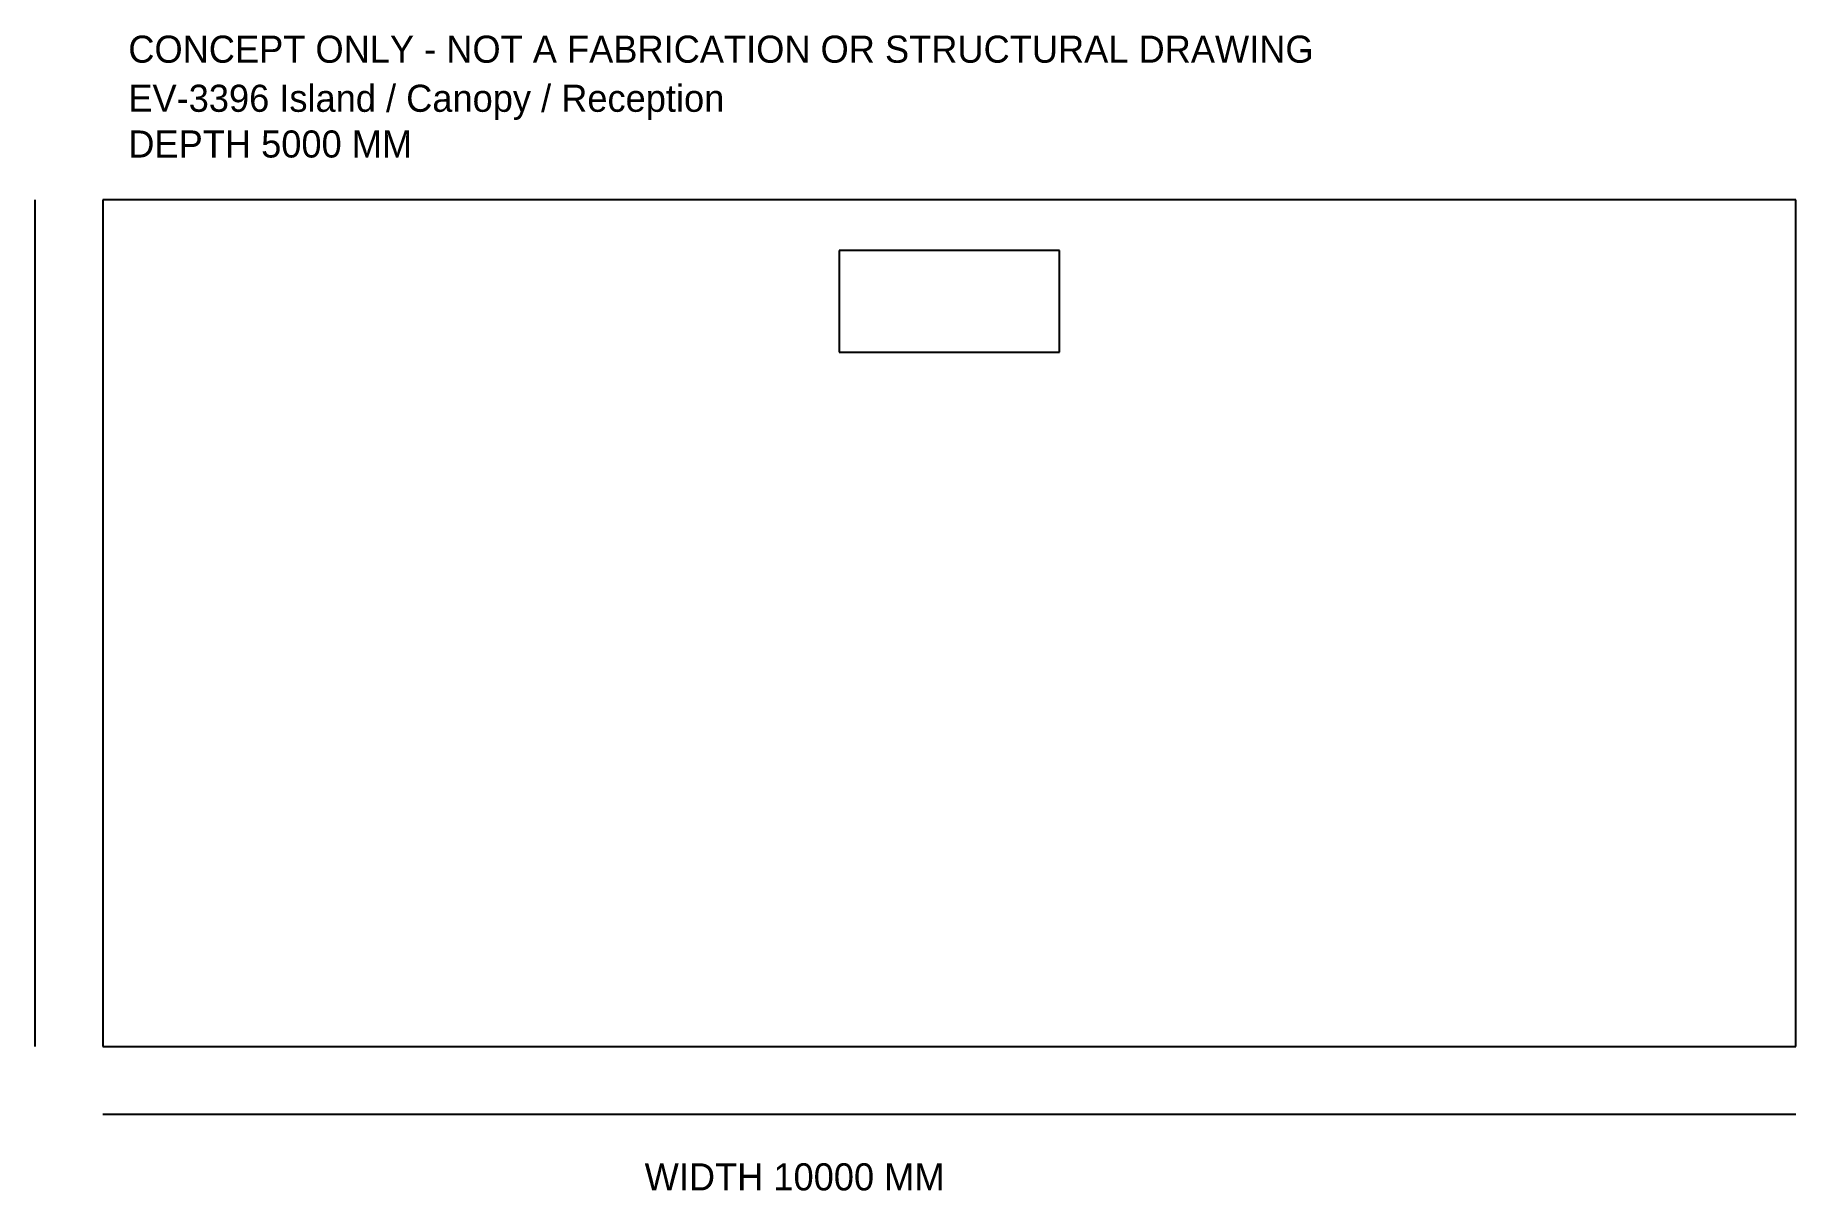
# Model space of a CAD drawing. Header units: millimetres. Extents: x -400 to 10000, y -852 to 5972.
import ezdxf

# ---------------------------------------------------------------- set-up
doc = ezdxf.new("R2010")
doc.units = ezdxf.units.MM

msp = doc.modelspace()

# ---------------------------------------------------------------- linework, layer by layer
at = {"layer": 'DIMENSIONS'}
for p, q in [((-400, 0), (-400, 5000)), ((0, -400), (10000, -400))]:
    msp.add_line(p, q, dxfattribs=at)
at = {"layer": 'FOOTPRINT'}
for p, q in [((10000, 5000), (0, 5000)), ((0, 5000), (0, 0)), ((10000, 0), (10000, 5000)), ((0, 0), (10000, 0))]:
    msp.add_line(p, q, dxfattribs=at)
at = {"layer": 'FURNITURE'}
for p, q in [((5650, 4700), (4350, 4700)), ((4350, 4700), (4350, 4100)), ((5650, 4100), (5650, 4700)), ((4350, 4100), (5650, 4100))]:
    msp.add_line(p, q, dxfattribs=at)

# ---------------------------------------------------------------- texts
at = {"layer": 'LABELS'}
for s, p in [('CONCEPT ONLY - NOT A FABRICATION OR STRUCTURAL DRAWING', (150, 5810)), ('EV-3396 Island / Canopy / Reception', (150, 5520)), ('DEPTH 5000 MM', (150, 5250)), ('WIDTH 10000 MM', (3200, -850))]:
    msp.add_text(s, height=160, dxfattribs=at).set_placement(p)

doc.saveas('drawing.dxf')
